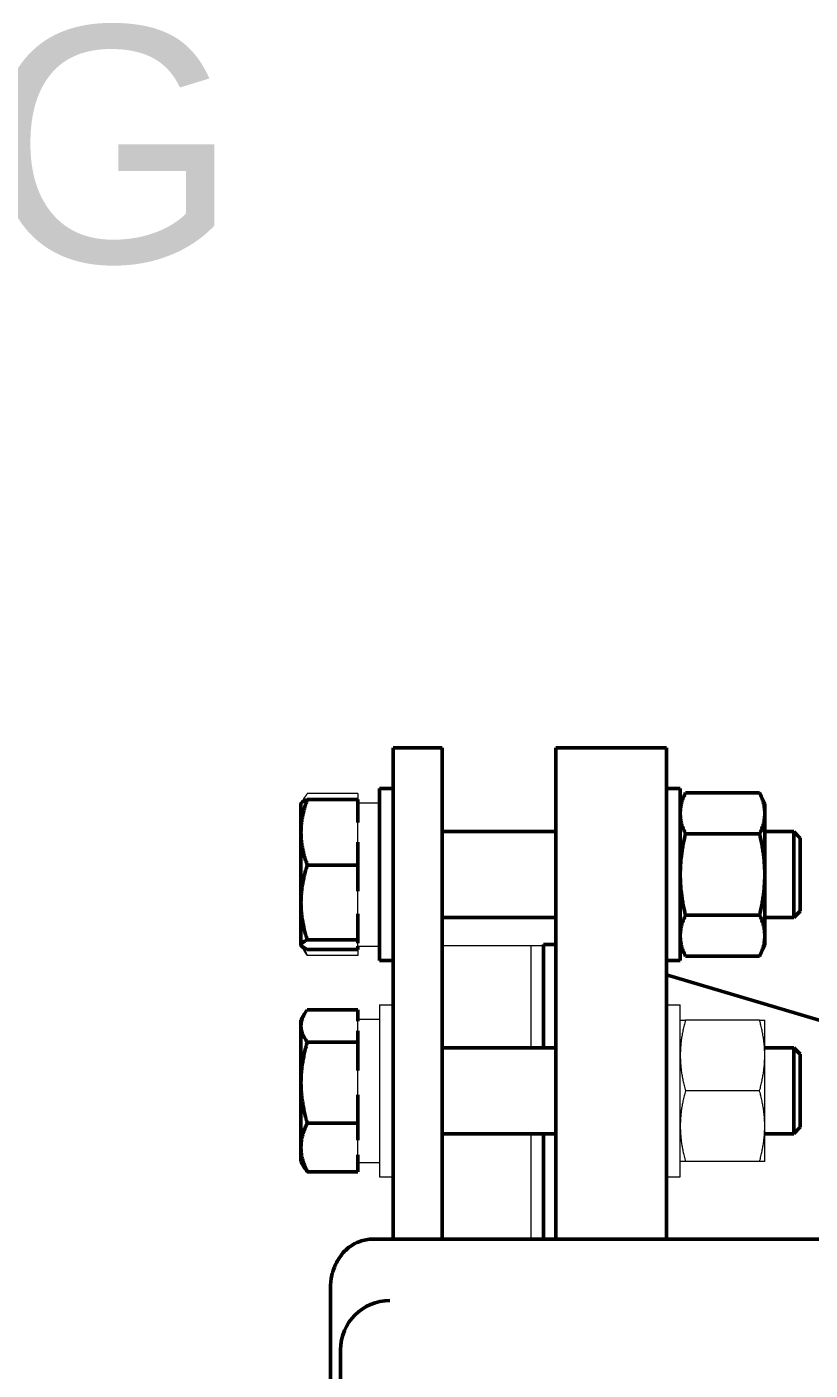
# Model space of a CAD drawing. Header units: inches. Extents: x 20 to 536, y 8 to 344.
# Drawn here: x 380.43 to 388.4, y 101.03 to 114.7 of the extents above; entities that cross this region are included whole.
import ezdxf

# ---------------------------------------------------------------- set-up
doc = ezdxf.new("R2010")
doc.units = ezdxf.units.IN
doc.header["$LTSCALE"] = 16
doc.header["$MEASUREMENT"] = 0
for name, color, linetype, lineweight in [('Dimension (ANSI)', 7, 'Continuous', 25), ('Symbol (ANSI)', 7, 'Continuous', 25), ('Visible (ANSI)', 7, 'Continuous', 50)]:
    doc.layers.add(name, color=color, linetype=linetype, lineweight=lineweight)
doc.styles.add('Standard D-E', font='arial.ttf')
doc.dimstyles.new('in [mm] D-E NeptuneBenson', dxfattribs={"dimscale": 16, "dimtxt": 0.15, "dimasz": 0.098425, "dimexe": 0.125, "dimexo": 0.063, "dimgap": 0.031496, "dimtad": 0, "dimtih": 1, "dimtoh": 1, "dimdec": 4, "dimrnd": 1e-08, "dimzin": 3, "dimdsep": 46, "dimlunit": 5, "dimtxsty": 'Standard D-E', "dimcen": 0.09, "dimdle": 0.393701, "dimclrd": 256, "dimclre": 256, "dimclrt": 256, "dimadec": 1, "dimazin": 1, "dimtfac": 1, "dimtofl": 0, "dimtmove": 0, "dimatfit": 3, "dimfxl": 1, "dimfrac": 1, "dimtolj": 1, "dimtzin": 4, "dimlwd": -1, "dimlwe": -1, "dimarcsym": 0})

# ---------------------------------------------------------------- blocks, each defined once
blk = doc.blocks.new('*D25')
at = {"layer": 'Defpoints', "color": 0, "transparency": 16777216}
for p in [(336.905, 144.01), (416.113, 144.01), (390.911, 45.678)]:
    blk.add_point(p, dxfattribs=at)
at = {"layer": 'Dimension (ANSI)', "transparency": 16777216}
for p, q in [((415.105, 144.01), (334.905, 144.01)), ((336.905, 142.435), (336.905, 111.916)), ((336.905, 47.253), (336.905, 94.55)), ((389.903, 45.678), (334.905, 45.678))]:
    blk.add_line(p, q, dxfattribs=at)
for points in [[(336.642, 142.435), (337.167, 142.435), (336.905, 144.01)], [(336.642, 47.253), (337.167, 47.253), (336.905, 45.678)]]:
    blk.add_solid(points, dxfattribs=at)
at = {"layer": 'Dimension (ANSI)', "transparency": 16777216, "char_height": 2.4, "attachment_point": 5, "style": 'Standard D-E'}
for s, insert in [('\\A1; \\fArial|b0|i0;98{\\H1x;\\S5#16;} in', (336.905, 106.187)), ('\\A1;[2491.0 mm]{\\P\\fArial|b0|i0;SHIPPING HEIGHT\\P\\fArial|b0|i0;REF.}', (336.905, 97.504))]:
    blk.add_mtext(s, dxfattribs=dict(at, insert=insert))

msp = doc.modelspace()

# ---------------------------------------------------------------- linework, layer by layer
at = {"layer": 'Visible (ANSI)'}
for p, q in [((384.15792, 107.36565), (384.15792, 102.36565)), ((384.15792, 107.36565), (384.65792, 107.36565)), ((384.65792, 102.36565), (384.65792, 107.36565)), ((385.81292, 107.36565), (385.81292, 102.36565)), ((386.93792, 107.36565), (385.81292, 107.36565)), ((386.93792, 107.36565), (386.93792, 102.36565)), ((384.0173, 106.95102), (384.0173, 105.20102)), ((384.0173, 106.95102), (384.15792, 106.95102)), ((386.93792, 106.95102), (387.07855, 106.95102)), ((387.07855, 105.20102), (387.07855, 106.95102)), ((387.07855, 106.79502), (387.13041, 106.90625)), ((387.88568, 106.90625), (387.13041, 106.90625)), ((387.93755, 106.79502), (387.88568, 106.90625)), ((383.22017, 106.79477), (383.22296, 106.79961)), ((383.22017, 106.79477), (383.22017, 106.50481)), ((383.7983, 106.83785), (383.28437, 106.83785)), ((383.7983, 106.83785), (383.7983, 106.60495)), ((387.93755, 106.6987), (387.93755, 106.79502)), ((387.93755, 106.07602), (387.93755, 106.6987)), ((383.22017, 106.50481), (383.22017, 105.79086)), ((384.65792, 106.51352), (385.81292, 106.51352)), ((387.88568, 106.49114), (387.13041, 106.49114)), ((387.93755, 106.51352), (388.23214, 106.51352)), ((388.23214, 105.63852), (388.23214, 106.51352)), ((388.2983, 106.44737), (388.23214, 106.51352)), ((383.7983, 106.40467), (383.7983, 106.17178)), ((388.2983, 106.44737), (388.2983, 105.70467)), ((383.7983, 106.17178), (383.28437, 106.17178)), ((383.7983, 106.17178), (383.7983, 105.9054)), ((387.93755, 105.45335), (387.93755, 106.07602)), ((383.22017, 105.79086), (383.22017, 105.36207)), ((383.7983, 105.67633), (383.7983, 105.40995)), ((387.88568, 105.66091), (387.13041, 105.66091)), ((388.2983, 105.70467), (388.23214, 105.63852)), ((384.65792, 105.63852), (385.81292, 105.63852)), ((387.93755, 105.63852), (388.23214, 105.63852)), ((383.7983, 105.40995), (383.28437, 105.40995)), ((383.7983, 105.40995), (383.7983, 105.37647)), ((387.93755, 105.35702), (387.93755, 105.45335)), ((383.22017, 105.36207), (383.22017, 105.35727)), ((383.22017, 105.35727), (383.22296, 105.35244)), ((383.7983, 105.3142), (383.28437, 105.3142)), ((383.7983, 105.34652), (383.7983, 105.3142)), ((385.68792, 105.36565), (385.68792, 104.31356)), ((385.81292, 105.36565), (385.68792, 105.36565)), ((387.07855, 105.35702), (387.13041, 105.24579)), ((387.88568, 105.24579), (387.13041, 105.24579)), ((387.93755, 105.35702), (387.88568, 105.24579)), ((384.0173, 105.20102), (384.15792, 105.20102)), ((386.93792, 105.20102), (387.07855, 105.20102)), ((388.48998, 104.59568), (386.93792, 105.05565)), ((383.7983, 104.70046), (383.28437, 104.70046)), ((383.7983, 104.70046), (383.7983, 104.58533)), ((383.22017, 104.59481), (383.25727, 104.65907)), ((383.22017, 104.59481), (383.22017, 104.53582)), ((383.22017, 104.53582), (383.22017, 103.95898)), ((383.7983, 104.48632), (383.7983, 104.37118)), ((383.7983, 104.37118), (383.28437, 104.37118)), ((383.7983, 104.37118), (383.7983, 104.08293)), ((384.65792, 104.31356), (385.81292, 104.31356)), ((387.93755, 104.31356), (388.23214, 104.31356)), ((388.23214, 103.43856), (388.23214, 104.31356)), ((388.2983, 104.24741), (388.23214, 104.31356)), ((388.2983, 104.24741), (388.2983, 103.50471)), ((383.22017, 103.95898), (383.22017, 103.29922)), ((383.7983, 103.83504), (383.7983, 103.54679)), ((383.7983, 103.54679), (383.28437, 103.54679)), ((383.7983, 103.54679), (383.7983, 103.37366)), ((388.2983, 103.50471), (388.23214, 103.43856)), ((384.65792, 103.43856), (385.81292, 103.43856)), ((385.68792, 103.43856), (385.68792, 102.36565)), ((387.93755, 103.43856), (388.23214, 103.43856)), ((383.22017, 103.29922), (383.22017, 103.15731)), ((383.7983, 103.22479), (383.7983, 103.05166)), ((383.22017, 103.15731), (383.25727, 103.09305)), ((383.7983, 103.05166), (383.28437, 103.05166)), ((394.19933, 102.36565), (383.94628, 102.36565)), ((383.5195, 85.11565), (383.5195, 101.86565)), ((383.62306, 101.24065), (383.62306, 85.74065))]:
    msp.add_line(p, q, dxfattribs=at)
at = {"layer": 'Visible (ANSI)', "linetype": 'Continuous', "lineweight": 18}
for p, q in [((383.7983, 106.90042), (383.28437, 106.90042)), ((383.7983, 106.90042), (383.7983, 106.83785)), ((383.22296, 106.79961), (383.25727, 106.85904)), ((383.7983, 106.80552), (384.0173, 106.80552)), ((383.7983, 106.40467), (383.7983, 106.60495)), ((383.7983, 105.67633), (383.7983, 105.9054)), ((383.7983, 105.34652), (383.7983, 105.37647)), ((383.22296, 105.35244), (383.25727, 105.29301)), ((383.7983, 105.25162), (383.28437, 105.25162)), ((383.7983, 105.34652), (383.86205, 105.34652)), ((383.7983, 105.3142), (383.7983, 105.25162)), ((385.55792, 105.35052), (384.65792, 105.35052)), ((385.55792, 105.35052), (385.55792, 104.31356)), ((385.68792, 105.35052), (385.55792, 105.35052)), ((385.55792, 105.35052), (385.55792, 104.31356)), ((384.0173, 104.75106), (384.0173, 103.00106)), ((384.0173, 104.75106), (384.15792, 104.75106)), ((386.93792, 104.75106), (387.07855, 104.75106)), ((387.07855, 103.00106), (387.07855, 104.75106)), ((383.7983, 104.60556), (384.0173, 104.60556)), ((383.7983, 104.48632), (383.7983, 104.58533)), ((387.88568, 104.59506), (387.13041, 104.59506)), ((387.93755, 104.23556), (387.93755, 104.59506)), ((387.93755, 103.51656), (387.93755, 104.23556)), ((383.7983, 103.83504), (383.7983, 104.08293)), ((387.88568, 103.87606), (387.13041, 103.87606)), ((387.93755, 103.15706), (387.93755, 103.51656)), ((383.7983, 103.22479), (383.7983, 103.37366)), ((385.55792, 103.43856), (385.55792, 102.36565)), ((385.55792, 103.43856), (385.55792, 102.36565)), ((383.7983, 103.14656), (384.0173, 103.14656)), ((387.88568, 103.15706), (387.13041, 103.15706)), ((384.0173, 103.00106), (384.15792, 103.00106)), ((386.93792, 103.00106), (387.07855, 103.00106))]:
    msp.add_line(p, q, dxfattribs=at)
at = {"layer": 'Visible (ANSI)'}
msp.add_arc((384.12306, 101.24065), 0.5, 90, 180, dxfattribs=at)
at = {"layer": 'Visible (ANSI)', "linetype": 'Continuous', "lineweight": 18}
msp.add_ellipse((383.86205, 106.07602), major_axis=(4.1372, 0), ratio=0.17632698, start_param=4.71238898, end_param=4.7499235, dxfattribs=at)
for points, weights in [([(383.28437, 106.90042), (383.25052, 106.8539), (383.23481, 106.81219)], [1.01001874936, 1.02721658286, 1.02385469408]), ([(383.25159, 105.3292), (383.26493, 105.29179), (383.28437, 105.25162)], [1.02294437303, 1.01982143166, 1.01001874936]), ([(383.28437, 105.25162), (383.26887, 105.27292), (383.25727, 105.29301)], [1.01001874936, 1.01781913732, 1.0213898973]), ([(387.07855, 104.59506), (387.07855, 104.59506), (387.13041, 104.59506)], [1, 1.0379548493, 1]), ([(387.13041, 104.59506), (387.07855, 104.40241), (387.07855, 104.23556)], [1, 1.0379548493, 1]), ([(387.93755, 104.23556), (387.93755, 104.40241), (387.88568, 104.59506)], [1, 1.0379548493, 1]), ([(387.88568, 104.59506), (387.93755, 104.59506), (387.93755, 104.59506)], [1, 1.0379548493, 1]), ([(387.07855, 104.23556), (387.07855, 104.06872), (387.13041, 103.87606)], [1, 1.0379548493, 1]), ([(387.88568, 103.87606), (387.93755, 104.06872), (387.93755, 104.23556)], [1, 1.0379548493, 1]), ([(387.13041, 103.87606), (387.07855, 103.68341), (387.07855, 103.51656)], [1, 1.0379548493, 1]), ([(387.93755, 103.51656), (387.93755, 103.68341), (387.88568, 103.87606)], [1, 1.0379548493, 1]), ([(387.07855, 103.51656), (387.07855, 103.34972), (387.13041, 103.15706)], [1, 1.0379548493, 1]), ([(387.88568, 103.15706), (387.93755, 103.34972), (387.93755, 103.51656)], [1, 1.0379548493, 1]), ([(387.13041, 103.15706), (387.07855, 103.15706), (387.07855, 103.15706)], [1, 1.0379548493, 1]), ([(387.93755, 103.15706), (387.93755, 103.15706), (387.88568, 103.15706)], [1, 1.0379548493, 1])]:
    msp.add_rational_spline(points, weights, degree=2, dxfattribs=at)
at = {"layer": 'Visible (ANSI)'}
for points, weights in [([(387.13041, 106.90625), (387.07855, 106.79502), (387.07855, 106.6987)], [1, 1.0379548493, 1]), ([(387.93755, 106.6987), (387.93755, 106.79502), (387.88568, 106.90625)], [1, 1.0379548493, 1]), ([(383.28437, 106.83785), (383.22017, 106.65938), (383.22017, 106.50481)], [1.01001874936, 1.04314139574, 1]), ([(383.22296, 106.79961), (383.23325, 106.81742), (383.28437, 106.83785)], [1.01469860719, 1.03622071474, 1.01001874936]), ([(387.07855, 106.6987), (387.07855, 106.60237), (387.13041, 106.49114)], [1, 1.0379548493, 1]), ([(387.88568, 106.49114), (387.93755, 106.60237), (387.93755, 106.6987)], [1, 1.0379548493, 1]), ([(383.22017, 106.50481), (383.22017, 106.35025), (383.28437, 106.17178)], [1, 1.04314139574, 1.01001874936]), ([(387.13041, 106.49114), (387.07855, 106.26868), (387.07855, 106.07602)], [1, 1.0379548493, 1]), ([(387.93755, 106.07602), (387.93755, 106.26868), (387.88568, 106.49114)], [1, 1.0379548493, 1]), ([(383.28437, 106.17178), (383.22017, 105.96764), (383.22017, 105.79086)], [1.01001874936, 1.04314139574, 1]), ([(387.07855, 106.07602), (387.07855, 105.88337), (387.13041, 105.66091)], [1, 1.0379548493, 1]), ([(387.88568, 105.66091), (387.93755, 105.88337), (387.93755, 106.07602)], [1, 1.0379548493, 1]), ([(383.22017, 105.79086), (383.22017, 105.61408), (383.28437, 105.40995)], [1, 1.04314139574, 1.01001874936]), ([(387.13041, 105.66091), (387.07855, 105.54968), (387.07855, 105.45335)], [1, 1.0379548493, 1]), ([(387.93755, 105.45335), (387.93755, 105.54968), (387.88568, 105.66091)], [1, 1.0379548493, 1]), ([(383.28437, 105.40995), (383.22017, 105.38429), (383.22017, 105.36207)], [1.01001874936, 1.04314139574, 1]), ([(387.07855, 105.45335), (387.07855, 105.35702), (387.13041, 105.24579)], [1, 1.0379548493, 1]), ([(387.88568, 105.24579), (387.93755, 105.35702), (387.93755, 105.45335)], [1, 1.0379548493, 1]), ([(383.22017, 105.36207), (383.22017, 105.33985), (383.28437, 105.3142)], [1, 1.04314139574, 1.01001874936]), ([(383.28437, 104.70046), (383.22017, 104.61223), (383.22017, 104.53582)], [1.01001874936, 1.04314139574, 1]), ([(383.22017, 104.53582), (383.22017, 104.45941), (383.28437, 104.37118)], [1, 1.04314139574, 1.01001874936]), ([(383.28437, 104.37118), (383.22017, 104.15029), (383.22017, 103.95898)], [1.01001874936, 1.04314139574, 1]), ([(383.22017, 103.95898), (383.22017, 103.76768), (383.28437, 103.54679)], [1, 1.04314139574, 1.01001874936]), ([(383.28437, 103.54679), (383.22017, 103.41412), (383.22017, 103.29922)], [1.01001874936, 1.04314139574, 1]), ([(383.22017, 103.29922), (383.22017, 103.18433), (383.28437, 103.05166)], [1, 1.04314139574, 1.01001874936]), ([(383.28437, 103.05166), (383.26887, 103.07296), (383.25727, 103.09305)], [1.01001874936, 1.01781913732, 1.0213898973])]:
    msp.add_rational_spline(points, weights, degree=2, dxfattribs=at)
msp.add_open_spline([(383.5195, 101.86565), (383.5195, 101.91035), (383.52443, 101.95504), (383.54458, 102.04273), (383.55979, 102.08576), (383.602, 102.16793), (383.62905, 102.20716), (383.69738, 102.27738), (383.73895, 102.30838), (383.82742, 102.34903), (383.87221, 102.36114), (383.92751, 102.3653), (383.93689, 102.36565), (383.94628, 102.36565)], degree=3, knots=[3.14159265, 3.14159265, 3.14159265, 3.14159265, 3.45575192, 3.45575192, 3.76991118, 3.76991118, 4.08407045, 4.08407045, 4.39822972, 4.39822972, 4.6592944, 4.6592944, 4.71238898, 4.71238898, 4.71238898, 4.71238898], dxfattribs=at)

# ---------------------------------------------------------------- texts
at = {"layer": 'Symbol (ANSI)', "insert": (382.58912, 126.03749), "char_height": 2.4000001, "width": 34.0975634, "attachment_point": 3, "line_spacing_factor": 0.944221, "style": 'Standard D-E'}
msp.add_mtext('\\fArial|b0|i0;12in [DN300]\\P\\fArial|b0|i0;EFFLUENT CONN.\\P\\fArial|b0|i0;W/10in\\P\\fArial|b0|i0;REDUCING BUSHING', dxfattribs=at)

# ---------------------------------------------------------------- dimensions: what is measured, and where the dimension line sits
at = {"layer": 'Dimension (ANSI)'}
dim = msp.add_linear_dim(base=(336.904721, 144.009798), p1=(390.911041, 45.678154), p2=(416.112922, 144.009798), angle=90, text=' \\fArial|b0|i0;<> in\\X[2491.0 mm]{\\P\\fArial|b0|i0;SHIPPING HEIGHT\\P\\fArial|b0|i0;REF.}', dimstyle='in [mm] D-E NeptuneBenson', override={"dimgap": 0.031496, "dimdec": 4, "dimpost": '', "dimtol": 0, "dimlim": 0, "dimtp": 0, "dimtm": 0, "dimtdec": 2, "dimatfit": 1}, dxfattribs=at)
dim.commit()
dim.dimension.update_dxf_attribs({"geometry": '*D25', "text_midpoint": (336.904721, 103.232832), "dimtype": 160})

doc.saveas('drawing.dxf')
